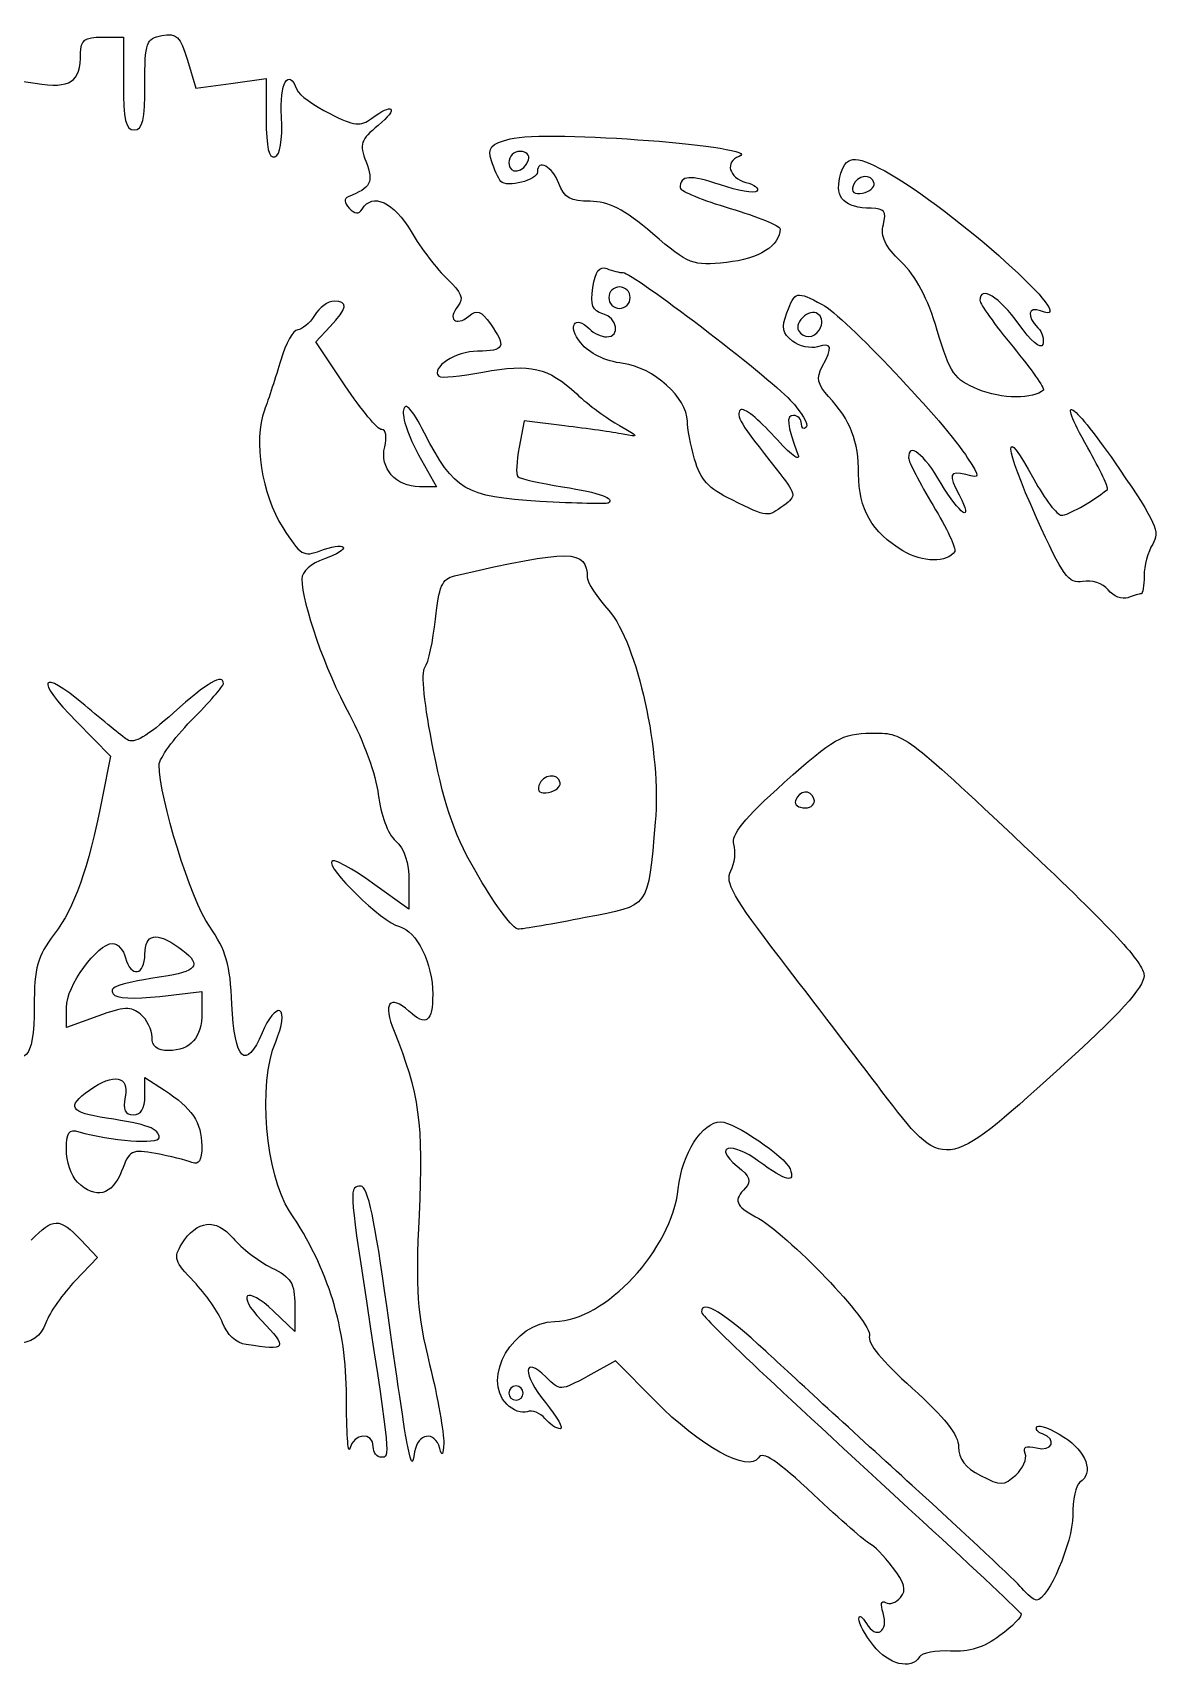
# Model space of a CAD drawing. Extents: x -782 to 340, y -83 to 346.
# Drawn here: x -520.6 to -225.1, y -83.1 to 346.2 of the extents above; entities that cross this region are included whole.
import ezdxf

# ---------------------------------------------------------------- set-up
doc = ezdxf.new("R2010")
doc.units = 0
doc.layers.add('Layer_1', color=7, linetype='CONTINUOUS')

msp = doc.modelspace()

# ---------------------------------------------------------------- linework, layer by layer
at = {"layer": 'Layer_1', "color": 7}
for points in [[(-502.46964, 345.058604), (-496.856944, 345.058604), (-496.856944, 332.897732)], [(-480.102776, 338.988268), (-477.902648, 331.644932), (-468.6708, 332.914564), (-459.438936, 334.1843), (-459.438936, 323.562836)], [(-528.66224, 323.599756), (-528.66224, 334.258044), (-519.981024, 332.95618)], [(-390.644464, 312.902516), (-390.644464, 312.902516)], [(-300.077808, 306.705092), (-300.077808, 306.705092)], [(-358.128336, 293.521212), (-358.128336, 293.521212)], [(-364.023104, 276.770764), (-364.023104, 276.770764)], [(-438.756512, 253.675916), (-446.4472, 265.1929), (-442.653128, 269.231492)], [(-314.44424, 268.351676), (-314.44424, 268.351676)], [(-272.794432, 252.695236), (-272.794432, 252.695236)], [(-381.206504, 243.15614), (-391.841832, 244.430572), (-393.124216, 237.59486)], [(-419.48932, 235.58066), (-414.800744, 227.191876), (-419.212664, 227.191876)], [(-337.327592, 223.734452), (-337.327592, 223.734452)], [(-292.565808, 210.406444), (-292.565808, 210.406444)], [(-238.726984, 200.129116), (-238.726984, 200.129116)], [(-509.194056, 165.631116), (-500.24136, 156.54162), (-502.440776, 145.561956)], [(-382.397408, 149.549556), (-382.397408, 149.549556)], [(-315.847424, 145.340012), (-315.847424, 145.340012)], [(-403.642456, 124.76006), (-403.642456, 124.76006)], [(-422.020936, 123.826908), (-422.020936, 116.457756), (-431.558712, 123.309996)], [(-487.345656, 93.589044), (-476.277104, 94.841236), (-476.277104, 89.361156)], [(-503.593384, 88.426972), (-511.8242, 85.46718), (-511.8242, 90.7045)], [(-489.3734, 82.903524), (-489.3734, 82.903524)], [(-491.244312, 67.445052), (-491.244312, 72.337532), (-486.099336, 68.98882)], [(-298.053896, 68.693156), (-298.053896, 68.693156)], [(-508.884216, 44.912676), (-508.884216, 44.912676)], [(-508.062256, 29.790644), (-503.648096, 25.091924), (-509.492304, 19.032884)], [(-451.9554, 12.575844), (-451.9554, 5.725604), (-457.548592, 11.084164)], [(-464.684784, 2.303764), (-464.684784, 2.303764)], [(-357.507616, -12.468716), (-367.838168, -1.993436), (-375.116944, -5.955356)], [(-392.0866, -10.412476), (-392.0866, -10.412476)], [(-422.351488, -24.444156), (-422.35156, -24.444156)], [(-300.276704, -76.577116), (-300.276704, -76.577116)]]:
    msp.add_lwpolyline(points, dxfattribs=at)
for points in [[(-508.110992, 340.849068), (-508.087792, 344.272628), (-507.034472, 345.058604), (-502.46964, 345.058604)], [(-491.244248, 332.679668), (-491.244248, 343.785708), (-490.93104, 344.682244), (-486.773576, 345.476996)], [(-486.773576, 345.476996), (-482.926744, 346.212372), (-481.995896, 345.306964), (-480.102776, 338.988268)], [(-519.981024, 332.95618), (-510.553408, 331.54242), (-508.163528, 333.131612), (-508.110992, 340.849068)], [(-455.459872, 324.13626), (-455.937368, 333.132532), (-453.638536, 337.176324), (-451.385144, 331.30406)], [(-496.856944, 332.897732), (-496.856944, 323.335388), (-496.257304, 320.73686), (-494.050592, 320.73686)], [(-494.050592, 320.73686), (-491.849136, 320.73686), (-491.244248, 323.311116), (-491.244248, 332.679668)], [(-451.385144, 331.30406), (-450.85136, 329.912948), (-446.98252, 327.076772), (-442.787744, 325.001372)], [(-431.864984, 323.729292), (-426.183824, 328.040836), (-424.558664, 326.434924), (-430.052688, 321.938364)], [(-459.438936, 323.562836), (-459.438936, 316.12862), (-458.76472, 313.166172), (-457.19208, 313.690428)], [(-457.19208, 313.690428), (-455.735432, 314.175924), (-455.126224, 317.849788), (-455.459872, 324.13626)], [(-442.787744, 325.001372), (-436.29968, 321.791388), (-434.668744, 321.601372), (-431.864984, 323.729292)], [(-430.052688, 321.938364), (-434.732208, 318.108444), (-435.066664, 317.105628), (-433.254256, 312.338684)], [(-400.385632, 312.672724), (-401.431424, 316.139028), (-400.672128, 317.020164), (-395.450928, 318.399644)], [(-395.450928, 318.399644), (-386.177304, 320.849572), (-328.054024, 316.348628), (-335.491864, 313.756524)], [(-392.866144, 315.124172), (-394.495384, 315.124172), (-395.828392, 313.791204), (-395.828392, 312.161932)], [(-390.644464, 312.902516), (-390.237136, 314.12442), (-391.236896, 315.124172), (-392.866144, 315.124172)], [(-335.491864, 313.756524), (-339.292792, 312.431812), (-338.163016, 308.163932), (-333.702672, 306.997516)], [(-309.049136, 308.37526), (-307.610768, 314.10606), (-305.335072, 314.41602), (-297.295128, 309.976276)], [(-433.254256, 312.338684), (-431.238728, 307.037396), (-432.004304, 305.54358), (-437.923584, 303.227572)], [(-397.92448, 307.23414), (-398.59832, 307.97218), (-399.70584, 310.419556), (-400.385632, 312.672724)], [(-388.3448, 309.729652), (-388.3448, 307.573788), (-396.33432, 305.492476), (-397.92448, 307.23414)], [(-395.828392, 312.161932), (-395.828392, 308.858004), (-391.8008, 309.433468), (-390.644464, 312.902516)], [(-382.732096, 306.705092), (-384.41964, 311.14362), (-388.3448, 313.258892), (-388.3448, 309.729652)], [(-300.077808, 306.705092), (-300.570256, 309.45794), (-304.642376, 308.98274), (-305.617024, 306.058748)], [(-297.295128, 309.976276), (-279.327696, 300.054404), (-244.363488, 268.65114), (-256.446336, 273.287836)], [(-374.545024, 302.027908), (-379.6596, 302.027908), (-381.312928, 302.97238), (-382.732096, 306.705092)], [(-340.387568, 306.330772), (-348.351968, 309.044556), (-350.9268, 308.850556), (-350.9268, 305.537044)], [(-350.9268, 305.537044), (-350.9268, 304.723124), (-345.033464, 302.302068), (-337.830504, 300.157012)], [(-330.79492, 304.698028), (-331.465976, 304.027012), (-335.782664, 304.761308), (-340.387568, 306.330772)], [(-333.702672, 306.997516), (-331.432368, 306.403804), (-330.123888, 305.36906), (-330.79492, 304.698028)], [(-300.844576, 300.185668), (-307.732128, 300.231508), (-310.419624, 302.914652), (-309.049136, 308.37526)], [(-305.617024, 306.058748), (-306.154984, 304.444884), (-305.251496, 303.773452), (-303.099624, 304.187852)], [(-303.099624, 304.187852), (-301.25356, 304.543308), (-299.893728, 305.676164), (-300.077808, 306.705092)], [(-437.923584, 303.227572), (-439.108016, 302.764212), (-439.013872, 301.663476), (-437.667024, 300.227796)], [(-434.282536, 299.993916), (-431.558808, 304.401028), (-426.010256, 301.844212), (-421.441296, 294.076572)], [(-358.128336, 293.521212), (-365.76568, 300.012892), (-369.65428, 302.027908), (-374.545024, 302.027908)], [(-437.667024, 300.227796), (-436.168072, 298.630044), (-435.168216, 298.560892), (-434.282536, 299.993916)], [(-337.830504, 300.157012), (-330.627528, 298.011844), (-324.734192, 295.611396), (-324.734192, 294.822668)], [(-297.663192, 295.9185), (-296.793144, 299.385108), (-297.372544, 300.162212), (-300.844576, 300.185668)], [(-421.441296, 294.076572), (-418.86896, 289.703324), (-414.589952, 284.094116), (-411.932392, 281.611548)], [(-338.765952, 286.00438), (-347.733888, 285.055412), (-348.534008, 285.365988), (-358.128336, 293.521212)], [(-324.734192, 294.822668), (-324.734192, 290.376804), (-330.259136, 286.904692), (-338.765952, 286.00438)], [(-292.986576, 286.180524), (-297.2208, 290.237172), (-298.447848, 292.792148), (-297.663192, 295.9185)], [(-373.79692, 279.439156), (-373.169296, 283.715404), (-372.14352, 285.116508), (-370.1894, 284.366644)], [(-370.1894, 284.366644), (-368.687616, 283.790372), (-366.745888, 283.318844), (-365.874464, 283.318844)], [(-283.517104, 268.159316), (-286.000128, 276.496908), (-289.16428, 282.518492), (-292.986576, 286.180524)], [(-411.932392, 281.611548), (-408.186864, 278.112716), (-407.575808, 276.525052), (-409.214608, 274.550436)], [(-371.219408, 272.560404), (-373.92452, 273.267844), (-374.483656, 274.760036), (-373.79692, 279.439156)], [(-366.829448, 279.577052), (-368.372936, 279.577052), (-369.6358, 278.314252), (-369.6358, 276.770764)], [(-364.023104, 276.770764), (-364.023104, 278.314252), (-365.285952, 279.577052), (-366.829448, 279.577052)], [(-365.874464, 283.318844), (-363.412608, 283.318844), (-328.199672, 256.47354), (-322.064232, 249.919228)], [(-262.168792, 269.85346), (-267.209744, 276.97374), (-272.348984, 280.102028), (-272.348984, 276.050172)], [(-441.649536, 275.83526), (-443.18432, 275.83526), (-445.491576, 274.151428), (-446.776824, 272.093468)], [(-442.653128, 269.231492), (-438.141016, 274.034332), (-437.867328, 275.83526), (-441.649536, 275.83526)], [(-369.6358, 276.770764), (-369.6358, 275.227276), (-368.372936, 273.964364), (-366.829448, 273.964364)], [(-366.829448, 273.964364), (-365.285952, 273.964364), (-364.023104, 275.227276), (-364.023104, 276.770764)], [(-322.951152, 272.797852), (-320.776296, 278.51814), (-320.59056, 278.562004), (-313.6736, 274.985036)], [(-313.6736, 274.985036), (-308.107864, 272.106932), (-281.307512, 243.792188), (-275.566096, 234.724212)], [(-272.348984, 276.050172), (-272.348984, 275.139452), (-268.440504, 269.646612), (-263.663464, 263.844012)], [(-446.776824, 272.093468), (-448.062048, 270.035524), (-450.0392, 268.351676), (-451.170472, 268.351676)], [(-409.214608, 274.550436), (-412.022608, 271.167052), (-409.743896, 269.084516), (-406.332056, 271.9161)], [(-406.332056, 271.9161), (-404.180688, 273.701532), (-403.059592, 273.301196), (-400.674152, 269.895484)], [(-377.004136, 264.903124), (-380.591104, 269.303708), (-378.611064, 272.462596), (-374.710616, 268.562204)], [(-370.197064, 266.480788), (-366.46188, 266.480788), (-367.3124, 271.538724), (-371.219408, 272.560404)], [(-321.501672, 265.39026), (-324.173168, 267.403948), (-324.45476, 268.843092), (-322.951152, 272.797852)], [(-318.332008, 271.9723), (-319.772568, 270.77682), (-320.489824, 269.052084), (-319.925928, 268.13974)], [(-314.44424, 268.351676), (-312.429544, 271.611548), (-315.415792, 274.39254), (-318.332008, 271.9723)], [(-256.446336, 273.287836), (-259.73164, 274.5485), (-260.170128, 271.888364), (-257.171312, 268.889604)], [(-451.170472, 268.351676), (-452.301744, 268.351676), (-454.301648, 264.773596), (-455.614672, 260.400348)], [(-400.674152, 269.895484), (-396.411592, 263.809836), (-396.911976, 262.738996), (-404.018312, 262.738996)], [(-374.710616, 268.562204), (-373.565872, 267.417412), (-371.53476, 266.480788), (-370.197064, 266.480788)], [(-319.925928, 268.13974), (-318.561144, 265.931444), (-315.875856, 266.035268), (-314.44424, 268.351676)], [(-272.794432, 252.695236), (-279.137096, 255.363932), (-280.13512, 256.803292), (-283.517104, 268.159316)], [(-255.877888, 264.444348), (-256.32748, 263.095572), (-259.02876, 265.418204), (-262.168792, 269.85346)], [(-257.171312, 268.889604), (-256.026568, 267.744812), (-255.444512, 265.744484), (-255.877888, 264.444348)], [(-404.018312, 262.738996), (-409.701224, 262.738996), (-416.419856, 258.385132), (-414.18528, 256.150628)], [(-365.874376, 259.505644), (-370.67024, 260.148932), (-374.736152, 262.1207), (-377.004136, 264.903124)], [(-314.911976, 263.87654), (-316.712712, 263.33454), (-319.678072, 264.015668), (-321.501672, 265.39026)], [(-313.669096, 258.697644), (-310.857664, 263.9509), (-311.11416, 265.019708), (-314.911976, 263.87654)], [(-263.663464, 263.844012), (-258.886424, 258.041412), (-255.310064, 252.961644), (-255.715976, 252.5557)], [(-455.614672, 260.400348), (-456.927704, 256.027108), (-458.852448, 250.124044), (-459.891872, 247.282356)], [(-402.63104, 257.23758), (-390.068824, 259.559812), (-385.630776, 258.528228), (-378.054784, 251.525348)], [(-349.045464, 244.35418), (-349.065864, 250.486532), (-357.89476, 258.435316), (-365.874376, 259.505644)], [(-312.031984, 250.869316), (-314.964696, 254.093588), (-315.292976, 255.663396), (-313.669096, 258.697644)], [(-429.146912, 242.159044), (-430.202328, 242.159044), (-434.526656, 247.341716), (-438.756512, 253.675916)], [(-414.18528, 256.150628), (-413.698368, 255.6637), (-408.498944, 256.150628), (-402.63104, 257.23758)], [(-417.909544, 241.223644), (-421.2728, 247.725732), (-422.966176, 249.570516), (-423.463032, 247.273788)], [(-378.054784, 251.525348), (-374.9678, 248.67194), (-369.916376, 244.932492), (-366.829384, 243.215604)], [(-322.064232, 249.919228), (-319.052272, 246.701596), (-317.157992, 243.498948), (-317.854704, 242.80222)], [(-304.154304, 230.537516), (-304.154304, 239.226172), (-306.167232, 244.4215), (-312.031984, 250.869316)], [(-255.715976, 252.5557), (-258.171912, 250.099868), (-266.793224, 250.170244), (-272.794432, 252.695236)], [(-244.074824, 237.396692), (-252.91308, 253.05722), (-248.146512, 249.842228), (-235.753896, 231.784412)], [(-459.891872, 247.282356), (-462.831928, 239.244628), (-460.6566, 225.303028), (-455.085568, 216.478724)], [(-423.463032, 247.273788), (-423.856192, 245.45634), (-422.068024, 240.194412), (-419.48932, 235.58066)], [(-335.096224, 247.35426), (-336.524792, 245.960292), (-335.232248, 243.817684), (-325.75352, 231.867228)], [(-326.19224, 240.288148), (-330.326856, 244.91862), (-334.333656, 248.09842), (-335.096224, 247.35426)], [(-321.2106, 245.900836), (-323.225112, 245.900836), (-322.960824, 243.566164), (-320.04584, 235.610956)], [(-319.121496, 243.71814), (-319.121496, 244.91862), (-320.061584, 245.900836), (-321.2106, 245.900836)], [(-428.367944, 237.6171), (-427.716032, 240.2145), (-428.049536, 242.159044), (-429.146912, 242.159044)], [(-387.68768, 223.368188), (-407.349056, 224.53674), (-410.12716, 226.178148), (-417.909544, 241.223644)], [(-365.893936, 240.987828), (-368.466424, 241.479452), (-375.35708, 242.455228), (-381.206504, 243.15614)], [(-366.829384, 243.215604), (-361.656424, 240.338532), (-361.583144, 240.164012), (-365.893936, 240.987828)], [(-347.139384, 234.398852), (-348.181984, 238.152468), (-349.039728, 242.632396), (-349.045464, 244.35418)], [(-317.854704, 242.80222), (-318.551448, 242.105492), (-319.121496, 242.517652), (-319.121496, 243.71814)], [(-257.523392, 219.086228), (-266.106768, 238.084236), (-266.540048, 244.502588), (-258.205416, 229.189044)], [(-419.212664, 227.191876), (-425.47316, 227.191876), (-429.75948, 232.072748), (-428.367944, 237.6171)], [(-393.124216, 237.59486), (-393.829528, 233.835228), (-393.999464, 230.352092), (-393.501856, 229.854452)], [(-320.04584, 235.610956), (-319.291728, 233.5529), (-322.057616, 235.657916), (-326.19224, 240.288148)], [(-282.490504, 228.04282), (-287.097248, 235.90358), (-291.058, 239.013204), (-291.058, 234.769188)], [(-238.913856, 226.486372), (-238.531952, 226.780732), (-240.854384, 231.690372), (-244.074824, 237.396692)], [(-337.327592, 223.734452), (-343.557656, 226.756252), (-345.647504, 229.027684), (-347.139384, 234.398852)], [(-325.75352, 231.867228), (-320.419432, 225.142284), (-320.349648, 224.805292), (-323.77248, 222.302436)], [(-291.058, 234.769188), (-291.058, 233.791676), (-288.153584, 228.170524), (-284.603776, 222.277652)], [(-275.566096, 234.724212), (-272.228496, 229.452796), (-272.23548, 229.383444), (-276.003512, 230.368716)], [(-393.501856, 229.854452), (-393.004232, 229.35682), (-387.736864, 228.158684), (-381.796592, 227.191876)], [(-292.565808, 210.406444), (-300.682968, 215.342804), (-304.154304, 221.37306), (-304.154304, 230.537516)], [(-277.810112, 225.03774), (-273.654576, 217.27306), (-277.701976, 219.871692), (-282.490504, 228.04282)], [(-276.003512, 230.368716), (-280.342656, 231.503516), (-280.702376, 230.442156), (-277.810112, 225.03774)], [(-258.205416, 229.189044), (-255.367344, 223.974644), (-252.103592, 219.708292), (-250.952592, 219.708292)], [(-235.753896, 231.784412), (-226.217696, 217.888804), (-225.078952, 215.3219), (-227.050248, 212.165348)], [(-369.79164, 222.900532), (-370.220392, 222.59822), (-378.273608, 222.80874), (-387.68768, 223.368188)], [(-381.796592, 227.191876), (-371.703336, 225.549148), (-367.941912, 224.20454), (-369.79164, 222.900532)], [(-323.77248, 222.302436), (-328.136256, 219.11162), (-327.702264, 219.065724), (-337.327592, 223.734452)], [(-250.952592, 219.708292), (-249.279432, 219.708292), (-243.447984, 222.991516), (-238.913856, 226.486372)], [(-284.603776, 222.277652), (-281.053968, 216.38478), (-278.51512, 210.9719), (-278.961928, 210.248964)], [(-245.431208, 202.372092), (-249.115632, 201.667708), (-250.5484, 203.648148), (-257.523392, 219.086228)], [(-455.085568, 216.478724), (-450.480976, 209.185364), (-449.710392, 208.717708), (-445.152376, 210.450604)], [(-445.152376, 210.450604), (-442.434608, 211.483916), (-439.77028, 211.888636), (-439.231624, 211.350004)], [(-439.231624, 211.350004), (-438.693, 210.811364), (-440.91452, 209.442588), (-444.16836, 208.308308)], [(-410.062952, 203.842148), (-379.438064, 210.90938), (-375.371088, 210.858076), (-375.277144, 203.402956)], [(-278.961928, 210.248964), (-280.848696, 207.196148), (-287.411728, 207.272132), (-292.565808, 210.406444)], [(-227.050248, 212.165348), (-228.297672, 210.167876), (-229.318288, 206.417412), (-229.318288, 203.831028)], [(-444.16836, 208.308308), (-447.717992, 207.0709), (-450.08444, 204.958276), (-450.08444, 203.0267)], [(-450.08444, 203.0267), (-450.08444, 196.559596), (-444.001776, 179.18626), (-437.647472, 167.50426)], [(-415.086072, 192.481828), (-414.195744, 201.108468), (-413.31924, 203.090748), (-410.062952, 203.842148)], [(-375.277144, 203.402956), (-375.262184, 202.152596), (-372.724576, 198.254852), (-369.639768, 194.741532)], [(-238.726984, 200.129116), (-240.18064, 201.880676), (-243.024576, 202.832084), (-245.431208, 202.372092)], [(-229.318288, 203.831028), (-229.318288, 201.244532), (-229.6704, 199.12834), (-230.100712, 199.12834)], [(-233.542776, 198.10778), (-235.005568, 197.5465), (-237.338464, 198.456092), (-238.726984, 200.129116)], [(-230.100712, 199.12834), (-230.531056, 199.12834), (-232.079976, 198.66906), (-233.542776, 198.10778)], [(-369.639768, 194.741532), (-362.126792, 186.184652), (-355.773104, 157.28486), (-357.441936, 139.259572)], [(-417.849336, 179.822404), (-416.922744, 181.03758), (-415.679296, 186.734308), (-415.086072, 192.481828)], [(-507.00976, 169.926028), (-518.762888, 179.816492), (-520.262264, 176.86822), (-509.194056, 165.631116)], [(-470.664408, 175.554524), (-470.664408, 178.386516), (-474.760944, 175.994732), (-483.744504, 167.91774)], [(-415.577808, 157.968532), (-418.007272, 170.0319), (-418.883896, 178.465668), (-417.849336, 179.822404)], [(-479.083456, 165.891716), (-474.452976, 170.588588), (-470.664408, 174.936836), (-470.664408, 175.554524)], [(-495.923, 160.901916), (-497.262536, 161.861068), (-502.25156, 165.9219), (-507.00976, 169.926028)], [(-483.744504, 167.91774), (-490.649056, 161.71002), (-494.19704, 159.666036), (-495.923, 160.901916)], [(-437.647472, 167.50426), (-434.016496, 160.828988), (-430.658936, 151.53642), (-430.064504, 146.517348)], [(-487.502512, 154.274684), (-487.502512, 155.967292), (-483.713928, 161.19494), (-479.083456, 165.891716)], [(-323.6228, 149.645836), (-310.55032, 161.345692), (-308.606944, 162.449588), (-300.82516, 162.595844)], [(-300.82516, 162.595844), (-292.347896, 162.755268), (-292.208384, 162.652004), (-260.818256, 133.088156)], [(-403.642456, 124.76006), (-409.922864, 135.436388), (-412.463824, 142.506284), (-415.577808, 157.968532)], [(-474.34284, 111.953868), (-479.148016, 118.81558), (-487.502512, 145.683124), (-487.502512, 154.274684)], [(-382.397408, 149.549556), (-382.889856, 152.3023), (-386.961976, 151.827108), (-387.936624, 148.903108)], [(-430.064504, 146.517348), (-429.435112, 141.203196), (-427.567392, 136.215532), (-425.509328, 134.352996)], [(-387.936624, 148.903108), (-388.474584, 147.289244), (-387.571112, 146.617804), (-385.41924, 147.032212)], [(-385.41924, 147.032212), (-383.57316, 147.387772), (-382.213344, 148.520524), (-382.397408, 149.549556)], [(-336.83292, 133.45106), (-337.639336, 135.991956), (-334.287904, 140.100628), (-323.6228, 149.645836)], [(-315.847424, 145.340012), (-316.73028, 147.988628), (-319.738856, 147.697428), (-320.680568, 144.87226)], [(-502.440776, 145.561956), (-506.263952, 126.476636), (-509.58732, 117.039948), (-514.993848, 109.917628)], [(-320.680568, 144.87226), (-321.023576, 143.843236), (-319.901048, 143.001364), (-318.186048, 143.001364)], [(-318.186048, 143.001364), (-316.471048, 143.001364), (-315.418664, 144.053756), (-315.847424, 145.340012)], [(-357.441936, 139.259572), (-359.573664, 116.2347), (-358.519528, 117.670484), (-375.812856, 114.237844)], [(-425.509328, 134.352996), (-423.230176, 132.290356), (-422.020936, 128.641588), (-422.020936, 123.826908)], [(-337.657248, 126.48694), (-336.609528, 128.444628), (-336.23856, 131.578532), (-336.83292, 133.45106)], [(-260.818256, 133.088156), (-237.668, 111.284572), (-229.318288, 102.27178), (-229.318288, 99.086468)], [(-442.194816, 129.063844), (-443.877496, 127.381124), (-429.131296, 113.044596), (-424.529984, 111.889708)], [(-431.558712, 123.309996), (-436.80448, 127.078716), (-441.59072, 129.667964), (-442.194816, 129.063844)], [(-393.407256, 111.194612), (-394.648096, 111.195268), (-399.253944, 117.299836), (-403.642456, 124.76006)], [(-324.64464, 103.497764), (-337.101032, 119.721916), (-339.247904, 123.514804), (-337.657248, 126.48694)], [(-468.417864, 91.523116), (-468.877752, 102.012916), (-469.93552, 105.66046), (-474.34284, 111.953868)], [(-424.529984, 111.889708), (-419.957768, 110.742164), (-415.784608, 102.278516), (-415.784608, 94.153164)], [(-375.812856, 114.237844), (-384.248904, 112.563284), (-392.1664, 111.193796), (-393.407256, 111.194612)], [(-514.993848, 109.917628), (-519.490984, 103.993348), (-520.243256, 101.269572), (-520.243256, 90.910748)], [(-511.8242, 90.7045), (-511.8242, 96.296188), (-503.757656, 107.454244), (-499.715256, 107.454244)], [(-499.715256, 107.454244), (-498.383256, 107.454244), (-496.853104, 105.770412), (-496.314912, 103.712452)], [(-491.244312, 104.647956), (-491.244312, 110.011164), (-488.279344, 110.596516), (-482.306104, 106.41278)], [(-496.314912, 103.712452), (-494.923552, 98.391884), (-491.244312, 99.070668), (-491.244312, 104.647956)], [(-482.306104, 106.41278), (-476.378416, 102.260868), (-477.134392, 100.303172), (-485.163888, 99.01222)], [(-298.053896, 68.693156), (-304.474128, 77.149332), (-316.439952, 92.811396), (-324.64464, 103.497764)], [(-485.163888, 99.01222), (-498.451128, 96.875828), (-500.748424, 96.113628), (-499.583, 94.227956)], [(-229.318288, 99.086468), (-229.318288, 95.92014), (-235.494152, 89.159412), (-252.236816, 73.997332)], [(-520.243256, 90.910748), (-520.243256, 76.748836), (-523.344992, 73.869324), (-527.608424, 84.073196)], [(-492.367992, 88.901476), (-494.870264, 90.978188), (-496.71564, 90.900156), (-503.593384, 88.426972)], [(-499.583, 94.227956), (-498.86272, 93.062516), (-494.166632, 92.817356), (-487.345656, 93.589044)], [(-460.492888, 84.073196), (-464.741512, 73.904668), (-467.770312, 76.752012), (-468.417864, 91.523116)], [(-455.848944, 89.774492), (-456.837608, 90.385476), (-458.927384, 87.8199), (-460.492888, 84.073196)], [(-422.020936, 89.680708), (-427.096952, 94.27442), (-428.947592, 91.807924), (-425.934768, 84.464364)], [(-415.784608, 94.153164), (-415.784608, 86.857396), (-417.523312, 85.610476), (-422.020936, 89.680708)], [(-489.3734, 82.903524), (-489.3734, 84.835484), (-490.72096, 87.534628), (-492.367992, 88.901476)], [(-476.277104, 89.361156), (-476.277104, 82.770748), (-479.258064, 79.390796), (-485.070336, 79.390796)], [(-456.956432, 81.710812), (-455.196216, 85.923612), (-454.759776, 89.101364), (-455.848944, 89.774492)], [(-485.070336, 79.390796), (-488.032608, 79.390796), (-489.3734, 80.48534), (-489.3734, 82.903524)], [(-453.296912, 37.287924), (-459.659488, 46.875284), (-461.611416, 70.569852), (-456.956432, 81.710812)], [(-425.934768, 84.464364), (-419.391952, 68.5167), (-418.21176, 59.887444), (-419.35584, 36.360164)], [(-505.795208, 68.99478), (-499.314216, 73.534148), (-495.336776, 72.787148), (-496.399096, 67.22994)], [(-252.236816, 73.997332), (-281.603712, 47.402732), (-281.866216, 47.372284), (-298.053896, 68.693156)], [(-501.295056, 61.679148), (-510.946872, 63.126548), (-511.918408, 64.70586), (-505.795208, 68.99478)], [(-486.099336, 68.98882), (-478.889128, 64.295956), (-476.405448, 60.584868), (-476.3366, 54.401188)], [(-496.399096, 67.22994), (-497.054568, 63.80094), (-496.486104, 62.552636), (-494.268768, 62.552636)], [(-494.268768, 62.552636), (-492.25448, 62.552636), (-491.244312, 64.186684), (-491.244312, 67.445052)], [(-487.502512, 56.527412), (-487.502512, 58.932548), (-490.53648, 60.06582), (-501.295056, 61.679148)], [(-351.424096, 43.164716), (-350.450056, 52.380868), (-345.16472, 60.681764), (-340.2706, 60.681764)], [(-340.2706, 60.681764), (-336.762616, 60.681764), (-323.362648, 51.58542), (-322.12696, 48.365236)], [(-511.8242, 53.457876), (-511.8242, 57.912588), (-511.15224, 58.867092), (-508.550136, 58.10798)], [(-508.550136, 58.10798), (-500.38044, 55.725212), (-487.502512, 54.758076), (-487.502512, 56.527412)], [(-508.884216, 44.912676), (-510.501216, 46.529716), (-511.8242, 50.375036), (-511.8242, 53.457876)], [(-488.383472, 52.3759), (-494.695464, 53.560068), (-495.288632, 53.257724), (-497.345552, 47.808332)], [(-478.9506, 50.081892), (-480.421016, 50.64614), (-484.665816, 51.678412), (-488.383472, 52.3759)], [(-476.3366, 54.401188), (-476.2934, 50.522772), (-477.01072, 49.33754), (-478.9506, 50.081892)], [(-330.262632, 50.329636), (-337.435608, 55.621692), (-342.634704, 54.48538), (-335.963792, 49.08358)], [(-497.345552, 47.808332), (-499.770752, 41.383284), (-504.23456, 40.263044), (-508.884216, 44.912676)], [(-335.963792, 49.08358), (-332.667408, 46.414284), (-332.142584, 45.041412), (-333.789184, 43.394788)], [(-322.12696, 48.365236), (-320.641128, 44.493172), (-323.183968, 45.107204), (-330.262632, 50.329636)], [(-434.566408, 43.843676), (-437.703328, 43.843676), (-437.672184, 43.166836), (-433.177912, 13.664484)], [(-427.835064, 12.506084), (-430.884904, 34.683284), (-432.852536, 43.843676), (-434.566408, 43.843676)], [(-383.809136, 8.358724), (-370.560288, 8.501764), (-353.104824, 27.262164), (-351.424096, 43.164716)], [(-333.789184, 43.394788), (-337.015288, 40.168724), (-336.475344, 38.620724), (-331.150848, 35.830964)], [(-521.009856, 29.673124), (-515.357552, 35.630004), (-513.563544, 35.646324), (-508.062256, 29.790644)], [(-481.580176, 28.677044), (-477.628168, 35.005204), (-472.624176, 35.560164), (-468.088824, 30.173284)], [(-438.411432, -11.347916), (-438.449992, 6.916644), (-442.993984, 21.763124), (-453.296912, 37.287924)], [(-419.35584, 36.360164), (-420.326408, 16.401204), (-419.921464, 10.643204), (-416.592856, -2.928796)], [(-331.150848, 35.830964), (-322.912384, 31.514324), (-300.293656, 7.876484), (-301.316848, 4.652564)], [(-468.088824, 30.173284), (-465.90392, 27.578084), (-461.380056, 24.098244), (-458.035824, 22.440324)], [(-478.416216, 18.833844), (-483.479232, 24.083924), (-483.808632, 25.108644), (-481.580176, 28.677044)], [(-458.035824, 22.440324), (-452.83184, 19.860404), (-451.9554, 18.438484), (-451.9554, 12.575844)], [(-509.492304, 19.032884), (-512.7066, 15.700404), (-516.171584, 10.757604), (-517.192256, 8.048724)], [(-470.879952, 7.972084), (-471.916624, 10.723044), (-475.307936, 15.610884), (-478.416216, 18.833844)], [(-457.548592, 11.084164), (-464.621168, 17.860084), (-467.444768, 15.676484), (-460.705792, 8.642484)], [(-433.177912, 13.664484), (-426.940384, -27.281116), (-426.94332, -27.250556), (-429.250304, -27.250556)], [(-328.475992, 0.549044), (-339.302672, 10.642484), (-345.314096, 14.329044), (-345.314096, 10.875124)], [(-460.705792, 8.642484), (-453.626008, 1.252724), (-454.0034, 0.651444), (-464.684784, 2.303764)], [(-422.35156, -24.444156), (-422.997224, -21.357196), (-425.4648, -4.729676), (-427.835064, 12.506084)], [(-345.314096, 10.875124), (-345.314096, 9.646804), (-328.887928, -5.912876), (-287.316192, -44.063116)], [(-517.192256, 8.048724), (-518.618456, 4.263684), (-520.59376, 2.943124), (-525.726048, 2.344084)], [(-464.684784, 2.303764), (-467.290312, 2.706884), (-469.740592, 4.948804), (-470.879952, 7.972084)], [(-396.394392, -13.320956), (-403.154648, -6.560636), (-394.561224, 8.242644), (-383.809136, 8.358724)], [(-301.316848, 4.652564), (-301.92216, 2.745524), (-298.00616, -2.071196), (-290.10436, -9.138876)], [(-290.122536, -34.624876), (-304.528472, -21.514796), (-321.787536, -5.686556), (-328.475992, 0.549044)], [(-416.592856, -2.928796), (-414.447736, -11.675276), (-412.784416, -20.936236), (-412.896576, -23.508796)], [(-386.078648, -6.234396), (-392.189456, -0.123516), (-392.328504, -5.524556), (-386.250216, -12.898636)], [(-393.957496, -8.541596), (-394.986488, -8.541596), (-395.828392, -9.383436), (-395.828392, -10.412476)], [(-392.0866, -10.412476), (-392.0866, -9.383436), (-392.928512, -8.541596), (-393.957496, -8.541596)], [(-375.116944, -5.955356), (-382.356952, -9.896236), (-382.41532, -9.897756), (-386.078648, -6.234396)], [(-437.544832, -24.911916), (-438.001896, -26.712636), (-438.391856, -20.608796), (-438.411432, -11.347916)], [(-395.828392, -10.412476), (-395.828392, -11.441436), (-394.986488, -12.283436), (-393.957496, -12.283436)], [(-393.957496, -12.283436), (-392.928512, -12.283436), (-392.0866, -11.441436), (-392.0866, -10.412476)], [(-330.40368, -27.342396), (-332.919144, -31.412556), (-345.792336, -24.348156), (-357.507616, -12.468716)], [(-290.10436, -9.138876), (-281.51904, -16.817756), (-277.961672, -21.321676), (-277.961672, -24.512476)], [(-391.04668, -15.308476), (-392.38228, -15.820956), (-394.788744, -14.926556), (-396.394392, -13.320956)], [(-386.3816, -17.071836), (-387.611816, -15.589436), (-389.711104, -14.795916), (-391.04668, -15.308476)], [(-382.366784, -19.766956), (-383.344712, -19.766956), (-385.15136, -18.554156), (-386.3816, -17.071836)], [(-386.250216, -12.898636), (-383.136416, -16.676156), (-381.388864, -19.766956), (-382.366784, -19.766956)], [(-431.375512, -24.444156), (-431.375512, -20.528156), (-436.5314, -20.919116), (-437.544832, -24.911916)], [(-413.956104, -24.911916), (-415.182912, -20.217356), (-419.77236, -20.870076), (-420.533648, -25.847356)], [(-255.978592, -21.114396), (-257.26484, -20.655036), (-257.874152, -19.791036), (-257.33264, -19.194396)], [(-257.529552, -24.798876), (-253.406776, -25.876956), (-252.000088, -22.535356), (-255.978592, -21.114396)], [(-257.33264, -19.194396), (-256.791128, -18.597676), (-253.633984, -19.827996), (-250.316768, -21.928316)], [(-429.250304, -27.250556), (-430.419152, -27.250556), (-431.375512, -25.987596), (-431.375512, -24.444156)], [(-420.533648, -25.847356), (-421.089808, -29.483436), (-421.337464, -29.292236), (-422.351488, -24.444156)], [(-412.896576, -23.508796), (-413.034272, -26.668396), (-413.378104, -27.123676), (-413.956104, -24.911916)], [(-315.950712, -37.004236), (-325.493616, -28.041676), (-329.273936, -25.514476), (-330.40368, -27.342396)], [(-277.961672, -24.512476), (-277.961672, -27.664076), (-276.21728, -29.927436), (-272.178848, -32.015756)], [(-260.462072, -26.275756), (-261.13504, -24.522076), (-260.26456, -24.083596), (-257.529552, -24.798876)], [(-250.316768, -21.928316), (-244.43668, -25.651436), (-242.395744, -31.474476), (-246.156368, -33.798636)], [(-262.95052, -31.887996), (-261.055488, -30.173036), (-259.935704, -27.647516), (-260.462072, -26.275756)], [(-272.178848, -32.015756), (-266.850024, -34.771436), (-266.125552, -34.761356), (-262.95052, -31.887996)], [(-246.156368, -33.798636), (-247.185368, -34.434556), (-248.027272, -38.368716), (-248.027272, -42.541116)], [(-301.218152, -49.889036), (-302.213384, -49.477916), (-308.843032, -43.679676), (-315.950712, -37.004236)], [(-261.362224, -61.564956), (-262.774464, -59.858076), (-275.716608, -47.735036), (-290.122536, -34.624876)], [(-248.027272, -42.541116), (-248.027272, -49.603756), (-254.47456, -64.668476), (-257.4972, -64.668476)], [(-287.316192, -44.063116), (-273.42476, -56.811276), (-261.834624, -67.756876), (-261.560328, -68.386636)], [(-295.223744, -56.046316), (-297.525432, -53.071036), (-300.22292, -50.300316), (-301.218152, -49.889036)], [(-293.131304, -63.977036), (-291.537448, -62.056476), (-292.03604, -60.166716), (-295.223744, -56.046316)], [(-297.083112, -65.349116), (-296.06048, -65.981116), (-294.28216, -65.364316), (-293.131304, -63.977036)], [(-257.4972, -64.668476), (-258.210712, -64.668476), (-259.949976, -63.271916), (-261.362224, -61.564956)], [(-304.0974, -69.561196), (-304.06612, -68.413756), (-303.172464, -68.965916), (-302.111504, -70.788316)], [(-302.111504, -70.788316), (-299.591616, -75.116716), (-296.16516, -72.950556), (-297.730488, -68.018556)], [(-297.730488, -68.018556), (-298.467952, -65.695036), (-298.214504, -64.649916), (-297.083112, -65.349116)], [(-261.560328, -68.386636), (-261.286024, -69.016476), (-263.775872, -71.538476), (-267.093312, -73.991196)], [(-300.276704, -76.577116), (-302.409376, -73.865836), (-304.128696, -70.708716), (-304.0974, -69.561196)], [(-288.210336, -79.568956), (-290.37536, -83.071916), (-296.328992, -81.595756), (-300.276704, -76.577116)], [(-267.093312, -73.991196), (-271.304984, -77.105036), (-275.22028, -78.326876), (-280.06888, -78.040876)], [(-280.06888, -78.040876), (-283.888008, -77.815516), (-287.551664, -78.503196), (-288.210336, -79.568956)]]:
    msp.add_open_spline(points, degree=3, dxfattribs=at)

doc.saveas('drawing.dxf')
